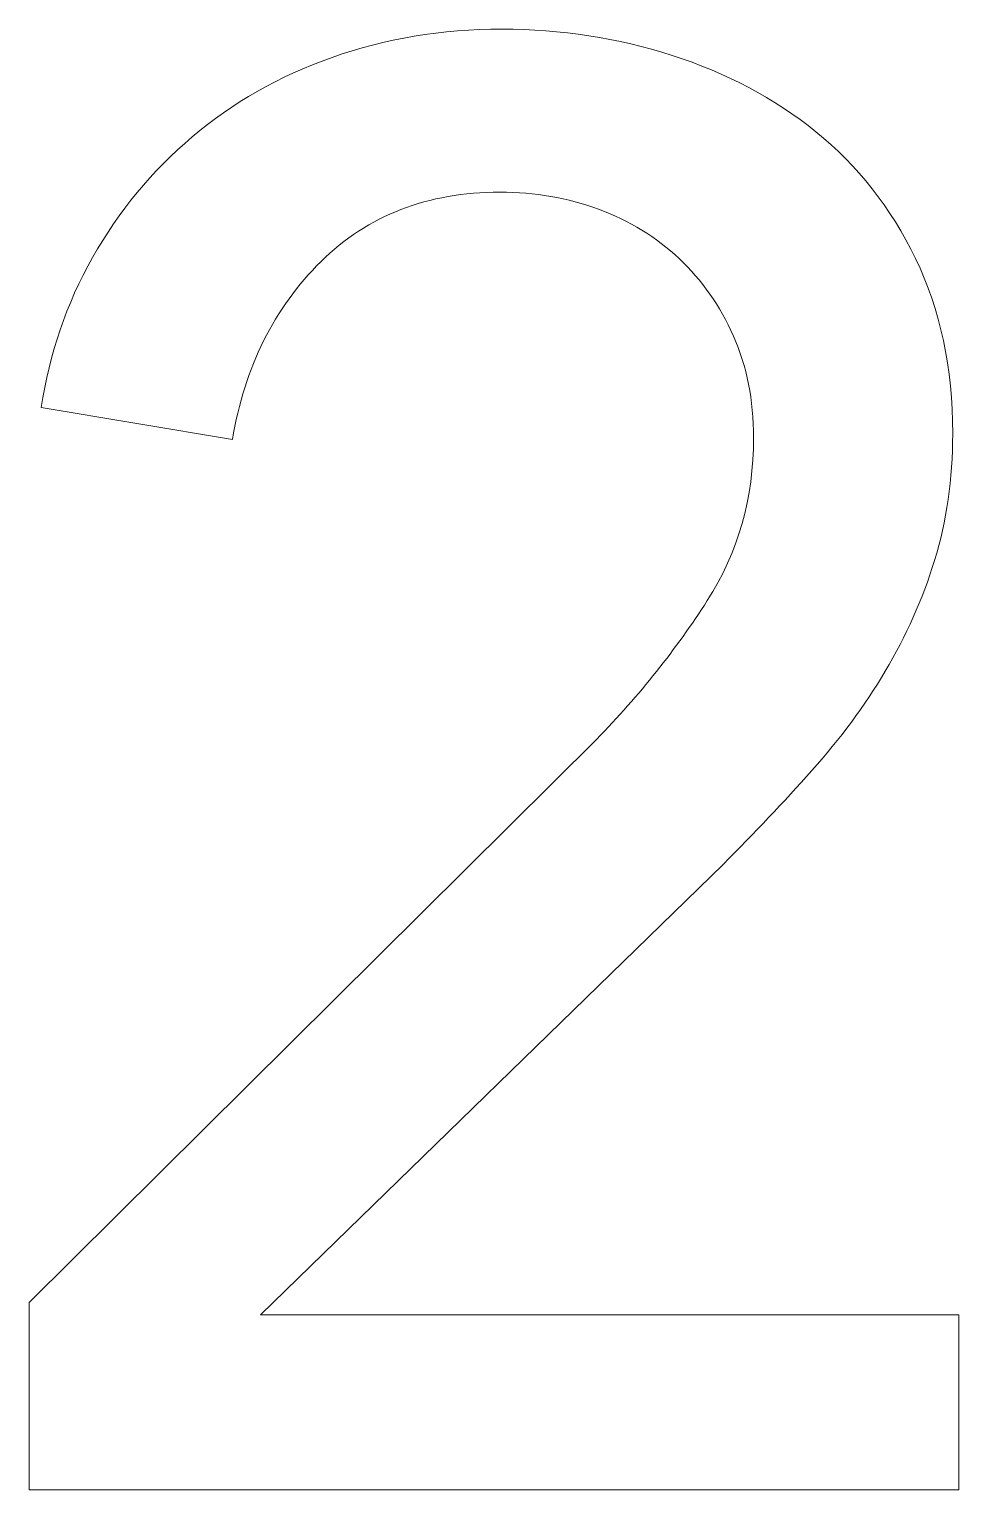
# Model space of a CAD drawing. Header units: millimetres. Extents: x 20 to 101, y -195 to -67.
import ezdxf

# ---------------------------------------------------------------- set-up
doc = ezdxf.new("R2010")
doc.units = ezdxf.units.MM
doc.header["$MEASUREMENT"] = 0
doc.layers.add('Ebene 1', color=7, linetype='Continuous', lineweight=0)

msp = doc.modelspace()

# ---------------------------------------------------------------- linework, layer by layer
at = {"layer": 'Ebene 1', "color": 250, "lineweight": 9, "true_color": 0x1d1d1b}
msp.add_open_spline([(101.07, -194.88), (101.07, -194.88), (19.58, -194.88), (19.58, -194.88), (19.58, -194.88), (19.58, -178.47), (19.58, -178.47), (19.58, -178.47), (69.32, -129.08), (69.32, -129.08), (73.08, -125.2), (76.32, -121.15), (79.02, -116.91), (81.73, -112.68), (83.08, -107.92), (83.08, -102.63), (83.08, -99.34), (82.49, -96.36), (81.31, -93.72), (80.14, -91.07), (78.55, -88.81), (76.55, -86.93), (74.55, -85.05), (72.2, -83.61), (69.5, -82.61), (66.79, -81.61), (63.91, -81.11), (60.85, -81.11), (54.5, -81.11), (49.27, -83.13), (45.16, -87.19), (41.04, -91.25), (38.45, -96.45), (37.39, -102.8), (37.39, -102.8), (20.64, -99.98), (20.64, -99.98), (21.34, -95.28), (22.84, -90.9), (25.13, -86.84), (27.43, -82.78), (30.34, -79.25), (33.87, -76.26), (37.39, -73.26), (41.48, -70.94), (46.13, -69.29), (50.77, -67.64), (55.74, -66.82), (61.03, -66.82), (66.2, -66.82), (71.17, -67.59), (75.94, -69.11), (80.7, -70.64), (84.9, -72.88), (88.55, -75.81), (92.19, -78.76), (95.1, -82.46), (97.28, -86.93), (99.45, -91.4), (100.54, -96.51), (100.54, -102.27), (100.54, -106.27), (100.01, -109.98), (98.95, -113.39), (97.9, -116.8), (96.45, -120.03), (94.63, -123.09), (92.81, -126.15), (90.66, -129.06), (88.19, -131.82), (85.72, -134.58), (83.14, -137.32), (80.43, -140.02), (80.43, -140.02), (39.86, -179.53), (39.86, -179.53), (39.86, -179.53), (101.07, -179.53), (101.07, -179.53), (101.07, -179.53), (101.07, -194.88), (101.07, -194.88)], degree=3, knots=[0, 0, 0, 0, 1, 1, 1, 2, 2, 2, 3, 3, 3, 4, 4, 4, 5, 5, 5, 6, 6, 6, 7, 7, 7, 8, 8, 8, 9, 9, 9, 10, 10, 10, 11, 11, 11, 12, 12, 12, 13, 13, 13, 14, 14, 14, 15, 15, 15, 16, 16, 16, 17, 17, 17, 18, 18, 18, 19, 19, 19, 20, 20, 20, 21, 21, 21, 22, 22, 22, 23, 23, 23, 24, 24, 24, 25, 25, 25, 26, 26, 26, 27, 27, 27, 27], dxfattribs=at)

doc.saveas('drawing.dxf')
